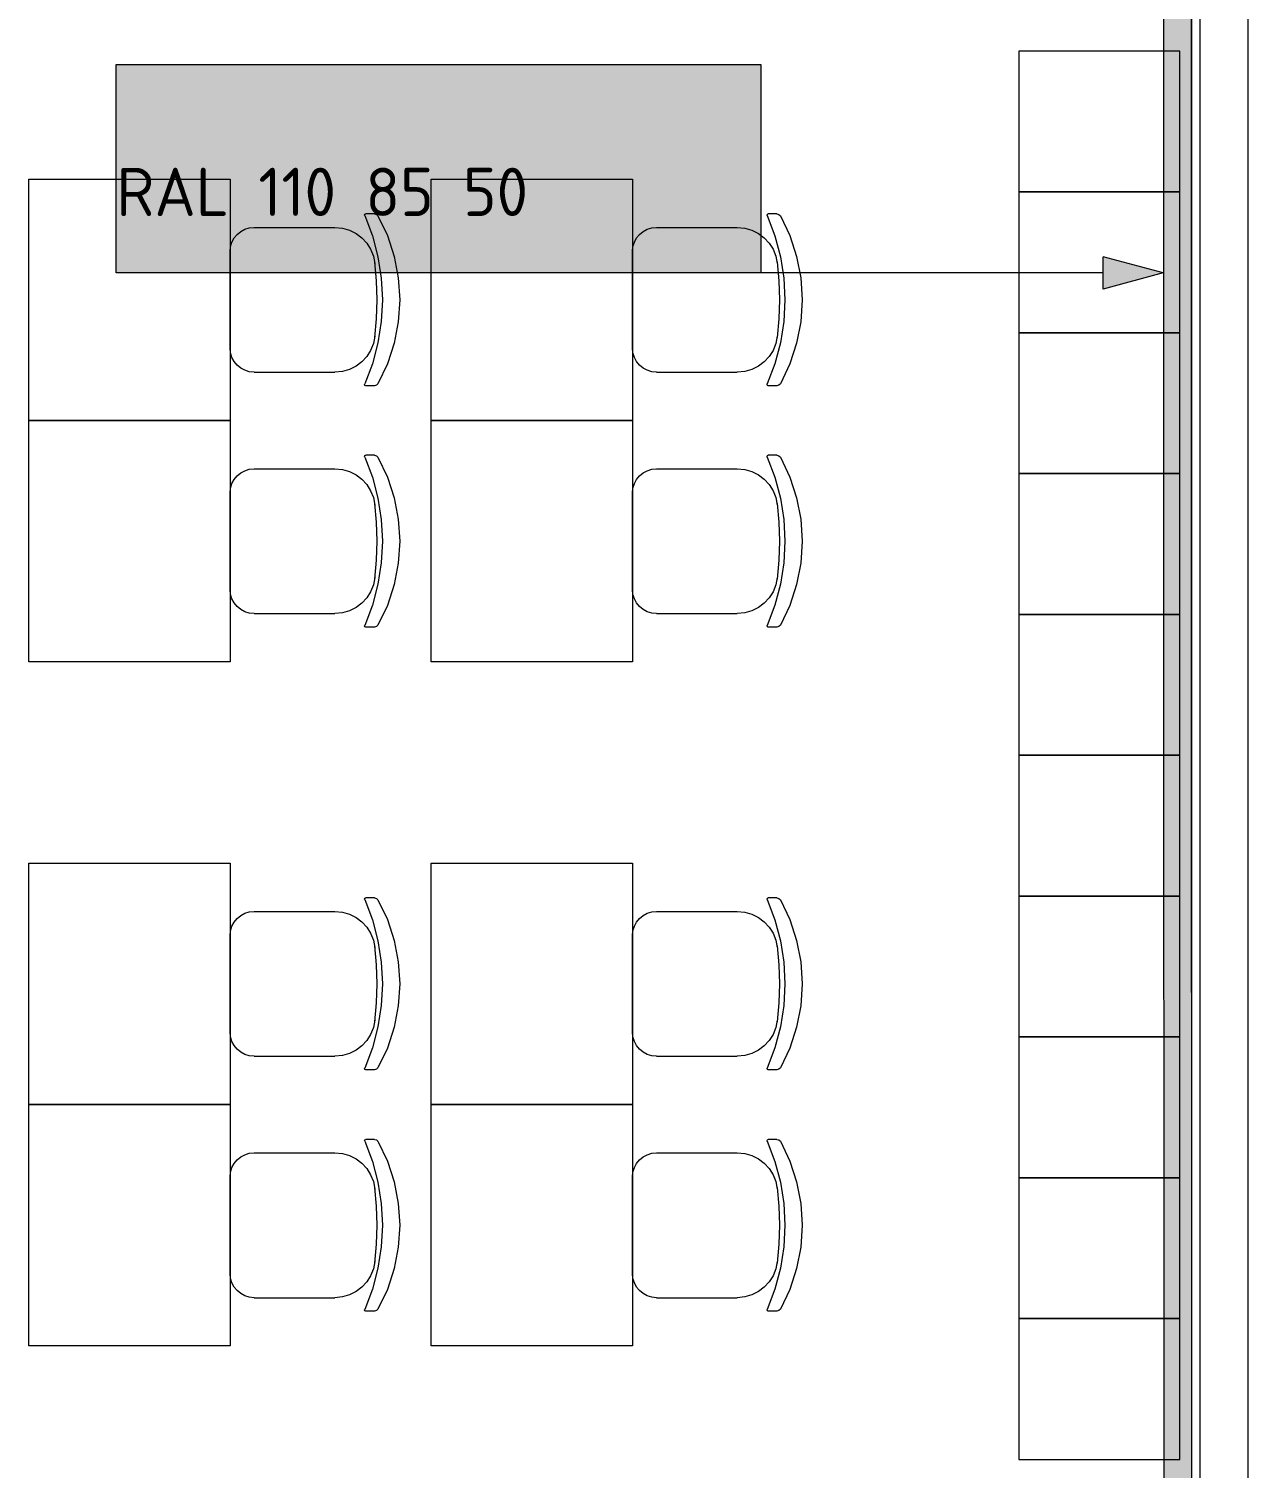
# Model space of a CAD drawing. Header units: millimetres. Extents: x 0 to 1189, y 0 to 841.
# Drawn here: x 518.78 to 549.08, y 315.89 to 351.66 of the extents above; entities that cross this region are included whole.
import ezdxf

# ---------------------------------------------------------------- set-up
doc = ezdxf.new("R2010")
doc.units = ezdxf.units.MM

msp = doc.modelspace()

# ---------------------------------------------------------------- hatches: boundary and pattern name
at = {"true_color": 0xdcd214}
h = msp.add_hatch(color=52, dxfattribs=at)
h.dxf.hatch_style = 2
h.paths.add_polyline_path([(546.961836, 366.30833), (547.661837, 366.30833), (547.676837, 314.604251), (546.976836, 314.604251)])
at = {"true_color": 0xffffff}
h = msp.add_hatch(color=7, dxfattribs=at)
h.dxf.hatch_style = 2
h.paths.add_polyline_path([(520.953796, 350.769307), (536.96782, 350.769307), (536.96782, 345.592299), (520.953796, 345.592299)])
at = {"true_color": 0x0077b0}
h = msp.add_hatch(color=144, dxfattribs=at)
h.paths.add_polyline_path([(533.733201, 349.373292), (533.733201, 350.180271), (533.703711, 350.336954), (533.61469, 350.468006), (533.48605, 350.554409), (533.329712, 350.583761), (533.173235, 350.554409), (533.041977, 350.468006), (532.954541, 350.336954), (532.926222, 350.180271), (532.926222, 349.373292), (532.954541, 349.216954), (533.041977, 349.088314), (533.173235, 348.999293), (533.329712, 348.969802), (533.48605, 348.999293), (533.61469, 349.088314), (533.703711, 349.216954)])
h.paths.add_polyline_path([(533.933843, 349.373292), (533.92269, 349.252636), (533.889264, 349.14061), (533.833617, 349.037576), (533.755801, 348.943895), (533.664032, 348.866596), (533.56198, 348.812086), (533.450316, 348.779797), (533.329712, 348.76916), (533.207979, 348.779797), (533.096272, 348.812086), (532.994073, 348.866596), (532.900866, 348.943895), (532.823136, 349.037576), (532.767679, 349.14061), (532.734442, 349.252636), (532.723375, 349.373292), (532.723375, 350.180271), (532.734442, 350.302004), (532.767679, 350.413711), (532.823136, 350.51591), (532.900866, 350.609117), (532.994073, 350.686933), (533.096272, 350.74258), (533.207979, 350.776006), (533.329712, 350.787159), (533.450367, 350.776049), (533.562393, 350.742924), (533.665427, 350.688096), (533.759108, 350.611873), (533.835012, 350.518235), (533.889677, 350.415089), (533.922742, 350.302434), (533.933843, 350.180271)])
h = msp.add_hatch(color=144, dxfattribs=at)
h.dxf.hatch_style = 2
h.paths.add_polyline_path([(536.257913, 349.776782), (536.054514, 349.776782), (535.980996, 349.802069), (535.955847, 349.878205), (535.980996, 349.954342), (536.054514, 349.979629), (536.257913, 349.979629), (536.374839, 350.002367), (536.472336, 350.067272), (536.538481, 350.165182), (536.559979, 350.281695), (536.538481, 350.398621), (536.472336, 350.496118), (536.374839, 350.562263), (536.257913, 350.583761), (535.854423, 350.583761), (535.778287, 350.609255), (535.753, 350.685184), (535.778287, 350.761597), (535.854423, 350.787159), (536.257913, 350.787159), (536.358346, 350.778125), (536.451596, 350.750848), (536.536888, 350.705071), (536.613447, 350.640536), (536.678413, 350.562065), (536.725137, 350.475792), (536.753361, 350.38218), (536.762826, 350.281695), (536.7502, 350.162684), (536.712252, 350.055559), (536.64888, 349.960629), (536.559979, 349.878205), (536.64888, 349.795781), (536.712252, 349.700852), (536.7502, 349.593727), (536.762826, 349.474716), (536.762826, 349.271317), (536.753361, 349.171272), (536.725137, 349.078668), (536.678413, 348.993505), (536.613447, 348.915783), (536.535725, 348.851248), (536.450563, 348.805471), (536.357958, 348.778195), (536.257913, 348.76916), (535.854423, 348.76916), (535.778287, 348.793069), (535.753, 348.867828), (535.778287, 348.94424), (535.854423, 348.969802), (536.257913, 348.969802), (536.374839, 348.992609), (536.472336, 349.059651), (536.538481, 349.156527), (536.559979, 349.274073), (536.559979, 349.474716), (536.538481, 349.591642), (536.472336, 349.689138), (536.374839, 349.755284)])
h = msp.add_hatch(color=144, dxfattribs=at)
h.dxf.hatch_style = 2
h.paths.add_polyline_path([(535.246826, 349.271317), (534.439846, 349.271317), (534.36371, 349.29688), (534.338423, 349.373292), (534.36371, 349.449429), (534.439846, 349.474716), (535.246826, 349.474716), (535.322962, 349.449429), (535.348249, 349.373292), (535.322962, 349.29688)])
h = msp.add_hatch(color=144, dxfattribs=at)
h.dxf.hatch_style = 2
h.paths.add_polyline_path([(546.967836, 345.592299), (545.474833, 345.192298), (545.474833, 345.992299)])

# ---------------------------------------------------------------- linework, layer by layer
at = {"color": 7, "lineweight": 0}
for points in [[(547.676837, 313.90425), (547.676837, 371.398338)], [(547.876837, 371.398338), (547.876837, 311.904247)], [(549.076839, 311.904247), (549.076839, 371.398338)], [(547.676837, 314.604251), (547.661837, 367.008331)], [(546.961836, 366.30833), (546.976836, 314.604251)]]:
    msp.add_lwpolyline(points, dxfattribs=at)
at = {"color": 253, "lineweight": 0, "true_color": 0x999999}
for points in [[(543.37683, 351.104307), (543.37683, 347.604302)], [(547.376836, 351.104307), (543.37683, 351.104307)], [(547.376836, 347.604302), (547.376836, 351.104307)], [(518.778793, 341.924293), (518.778793, 347.924302)], [(518.778793, 347.924302), (523.7788, 347.924302)], [(523.7788, 347.924302), (523.7788, 341.924293)], [(528.778808, 341.924293), (528.778808, 347.924302)], [(528.778808, 347.924302), (533.778815, 347.924302)], [(533.778815, 347.924302), (533.778815, 341.924293)], [(543.37683, 347.604302), (547.376836, 347.604302)], [(543.37683, 347.604302), (543.37683, 344.104296)], [(547.376836, 347.604302), (543.37683, 347.604302)], [(547.376836, 344.104296), (547.376836, 347.604302)], [(527.125805, 347.016301), (527.122805, 347.029301), (527.13143, 347.050676), (527.152805, 347.059301)], [(527.125805, 347.016301), (527.122805, 347.029301), (527.13143, 347.050676), (527.152805, 347.059301)], [(527.125805, 347.016301), (527.316165, 346.512659), (527.453181, 345.993174), (527.536009, 345.462252), (527.563806, 344.924298), (527.536009, 344.386484), (527.453181, 343.855796), (527.316165, 343.336358), (527.125805, 342.832294)], [(527.125805, 347.016301), (527.316165, 346.512659), (527.453181, 345.993174), (527.536009, 345.462252), (527.563806, 344.924298), (527.536009, 344.386484), (527.453181, 343.855796), (527.316165, 343.336358), (527.125805, 342.832294)], [(527.368806, 347.059301), (527.152805, 347.059301)], [(527.368806, 347.059301), (527.152805, 347.059301)], [(527.368806, 347.059301), (527.417681, 347.046676), (527.453806, 347.012301)], [(527.368806, 347.059301), (527.417681, 347.046676), (527.453806, 347.012301)], [(527.453806, 347.012301), (527.687525, 346.519269), (527.856556, 346.002799), (527.959213, 345.46908), (527.993807, 344.924298), (527.959213, 344.379937), (527.856556, 343.846171), (527.687525, 343.329467), (527.453806, 342.836294)], [(527.453806, 347.012301), (527.687525, 346.519269), (527.856556, 346.002799), (527.959213, 345.46908), (527.993807, 344.924298), (527.959213, 344.379937), (527.856556, 343.846171), (527.687525, 343.329467), (527.453806, 342.836294)], [(537.125821, 347.016301), (537.122821, 347.029301), (537.131446, 347.050676), (537.152821, 347.059301)], [(537.125821, 347.016301), (537.122821, 347.029301), (537.131446, 347.050676), (537.152821, 347.059301)], [(537.125821, 347.016301), (537.31618, 346.512659), (537.453196, 345.993174), (537.536024, 345.462252), (537.563821, 344.924298), (537.536024, 344.386484), (537.453196, 343.855796), (537.31618, 343.336358), (537.125821, 342.832294)], [(537.125821, 347.016301), (537.31618, 346.512659), (537.453196, 345.993174), (537.536024, 345.462252), (537.563821, 344.924298), (537.536024, 344.386484), (537.453196, 343.855796), (537.31618, 343.336358), (537.125821, 342.832294)], [(537.368821, 347.059301), (537.152821, 347.059301)], [(537.368821, 347.059301), (537.152821, 347.059301)], [(537.368821, 347.059301), (537.417696, 347.046676), (537.453821, 347.012301)], [(537.368821, 347.059301), (537.417696, 347.046676), (537.453821, 347.012301)], [(537.453821, 347.012301), (537.68754, 346.519269), (537.856572, 346.002799), (537.959228, 345.46908), (537.993822, 344.924298), (537.959228, 344.379937), (537.856572, 343.846171), (537.68754, 343.329467), (537.453821, 342.836294)], [(537.453821, 347.012301), (537.68754, 346.519269), (537.856572, 346.002799), (537.959228, 345.46908), (537.993822, 344.924298), (537.959228, 344.379937), (537.856572, 343.846171), (537.68754, 343.329467), (537.453821, 342.836294)], [(523.7788, 346.124299), (523.791005, 346.245401), (523.826003, 346.358112), (523.881369, 346.460042), (523.954675, 346.5488), (524.043498, 346.621996), (524.14541, 346.677238), (524.257986, 346.712136), (524.378801, 346.7243)], [(523.7788, 346.124299), (523.791005, 346.245401), (523.826003, 346.358112), (523.881369, 346.460042), (523.954675, 346.5488), (524.043498, 346.621996), (524.14541, 346.677238), (524.257986, 346.712136), (524.378801, 346.7243)], [(524.378801, 346.7243), (526.381804, 346.7243)], [(524.378801, 346.7243), (526.381804, 346.7243)], [(526.381804, 346.7243), (526.570041, 346.706587), (526.746945, 346.655535), (526.909061, 346.574271), (527.05293, 346.465925), (527.175096, 346.333626), (527.272102, 346.180503), (527.340491, 346.009684), (527.376806, 345.824299)], [(526.381804, 346.7243), (526.570041, 346.706587), (526.746945, 346.655535), (526.909061, 346.574271), (527.05293, 346.465925), (527.175096, 346.333626), (527.272102, 346.180503), (527.340491, 346.009684), (527.376806, 345.824299)], [(533.778815, 346.124299), (533.791021, 346.245401), (533.826019, 346.358112), (533.881384, 346.460042), (533.954691, 346.5488), (534.043513, 346.621996), (534.145425, 346.677238), (534.258002, 346.712136), (534.378816, 346.7243)], [(533.778815, 346.124299), (533.791021, 346.245401), (533.826019, 346.358112), (533.881384, 346.460042), (533.954691, 346.5488), (534.043513, 346.621996), (534.145425, 346.677238), (534.258002, 346.712136), (534.378816, 346.7243)], [(534.378816, 346.7243), (536.381819, 346.7243)], [(534.378816, 346.7243), (536.381819, 346.7243)], [(536.381819, 346.7243), (536.570056, 346.706587), (536.746961, 346.655535), (536.909076, 346.574271), (537.052945, 346.465925), (537.175112, 346.333626), (537.272118, 346.180503), (537.340506, 346.009684), (537.376821, 345.824299)], [(536.381819, 346.7243), (536.570056, 346.706587), (536.746961, 346.655535), (536.909076, 346.574271), (537.052945, 346.465925), (537.175112, 346.333626), (537.272118, 346.180503), (537.340506, 346.009684), (537.376821, 345.824299)], [(523.7788, 343.723296), (523.7788, 346.124299)], [(523.7788, 343.723296), (523.7788, 346.124299)], [(533.778815, 343.723296), (533.778815, 346.124299)], [(533.778815, 343.723296), (533.778815, 346.124299)], [(527.371806, 345.865299), (527.413681, 345.395923), (527.427806, 344.924298), (527.413681, 344.453047), (527.371806, 343.983296)], [(527.371806, 345.865299), (527.413681, 345.395923), (527.427806, 344.924298), (527.413681, 344.453047), (527.371806, 343.983296)], [(537.371821, 345.865299), (537.413696, 345.395923), (537.427821, 344.924298), (537.413696, 344.453047), (537.371821, 343.983296)], [(537.371821, 345.865299), (537.413696, 345.395923), (537.427821, 344.924298), (537.413696, 344.453047), (537.371821, 343.983296)], [(527.376806, 344.024296), (527.340491, 343.838911), (527.272102, 343.668093), (527.175096, 343.514969), (527.05293, 343.38267), (526.909061, 343.274324), (526.746945, 343.193061), (526.570041, 343.142008), (526.381804, 343.124295)], [(527.376806, 344.024296), (527.340491, 343.838911), (527.272102, 343.668093), (527.175096, 343.514969), (527.05293, 343.38267), (526.909061, 343.274324), (526.746945, 343.193061), (526.570041, 343.142008), (526.381804, 343.124295)], [(537.376821, 344.024296), (537.340506, 343.838911), (537.272118, 343.668093), (537.175112, 343.514969), (537.052945, 343.38267), (536.909076, 343.274324), (536.746961, 343.193061), (536.570056, 343.142008), (536.381819, 343.124295)], [(537.376821, 344.024296), (537.340506, 343.838911), (537.272118, 343.668093), (537.175112, 343.514969), (537.052945, 343.38267), (536.909076, 343.274324), (536.746961, 343.193061), (536.570056, 343.142008), (536.381819, 343.124295)], [(543.37683, 344.104296), (547.376836, 344.104296)], [(543.37683, 344.104296), (543.37683, 340.604291)], [(547.376836, 344.104296), (543.37683, 344.104296)], [(547.376836, 340.604291), (547.376836, 344.104296)], [(524.378801, 343.124295), (524.257986, 343.1365), (524.14541, 343.171498), (524.043498, 343.226863), (523.954675, 343.30017), (523.881369, 343.388993), (523.826003, 343.490905), (523.791005, 343.603481), (523.7788, 343.724296)], [(524.378801, 343.124295), (524.257986, 343.1365), (524.14541, 343.171498), (524.043498, 343.226863), (523.954675, 343.30017), (523.881369, 343.388993), (523.826003, 343.490905), (523.791005, 343.603481), (523.7788, 343.724296)], [(534.378816, 343.124295), (534.258002, 343.1365), (534.145425, 343.171498), (534.043513, 343.226863), (533.954691, 343.30017), (533.881384, 343.388993), (533.826019, 343.490905), (533.791021, 343.603481), (533.778815, 343.724296)], [(534.378816, 343.124295), (534.258002, 343.1365), (534.145425, 343.171498), (534.043513, 343.226863), (533.954691, 343.30017), (533.881384, 343.388993), (533.826019, 343.490905), (533.791021, 343.603481), (533.778815, 343.724296)], [(524.378801, 343.124295), (526.381804, 343.124295)], [(524.378801, 343.124295), (526.381804, 343.124295)], [(534.378816, 343.124295), (536.381819, 343.124295)], [(534.378816, 343.124295), (536.381819, 343.124295)], [(527.152805, 342.789294), (527.13143, 342.798294), (527.122805, 342.819294), (527.125805, 342.832294)], [(527.152805, 342.789294), (527.13143, 342.798294), (527.122805, 342.819294), (527.125805, 342.832294)], [(527.368806, 342.789294), (527.152805, 342.789294)], [(527.368806, 342.789294), (527.152805, 342.789294)], [(527.453806, 342.836294), (527.417681, 342.801919), (527.368806, 342.789294)], [(527.453806, 342.836294), (527.417681, 342.801919), (527.368806, 342.789294)], [(537.152821, 342.789294), (537.131446, 342.798294), (537.122821, 342.819294), (537.125821, 342.832294)], [(537.152821, 342.789294), (537.131446, 342.798294), (537.122821, 342.819294), (537.125821, 342.832294)], [(537.368821, 342.789294), (537.152821, 342.789294)], [(537.368821, 342.789294), (537.152821, 342.789294)], [(537.453821, 342.836294), (537.417696, 342.801919), (537.368821, 342.789294)], [(537.453821, 342.836294), (537.417696, 342.801919), (537.368821, 342.789294)], [(518.778793, 335.924284), (518.778793, 341.924293)], [(518.778793, 341.924293), (523.7788, 341.924293)], [(523.7788, 341.924293), (518.778793, 341.924293)], [(523.7788, 341.924293), (523.7788, 335.924284)], [(528.778808, 335.924284), (528.778808, 341.924293)], [(528.778808, 341.924293), (533.778815, 341.924293)], [(533.778815, 341.924293), (528.778808, 341.924293)], [(533.778815, 341.924293), (533.778815, 335.924284)], [(527.125805, 341.016292), (527.122805, 341.029292), (527.13143, 341.050667), (527.152805, 341.059292)], [(527.125805, 341.016292), (527.122805, 341.029292), (527.13143, 341.050667), (527.152805, 341.059292)], [(527.125805, 341.016292), (527.316165, 340.51265), (527.453181, 339.993165), (527.536009, 339.462242), (527.563806, 338.924288), (527.536009, 338.386475), (527.453181, 337.855787), (527.316165, 337.336349), (527.125805, 336.832285)], [(527.125805, 341.016292), (527.316165, 340.51265), (527.453181, 339.993165), (527.536009, 339.462242), (527.563806, 338.924288), (527.536009, 338.386475), (527.453181, 337.855787), (527.316165, 337.336349), (527.125805, 336.832285)], [(527.368806, 341.059292), (527.152805, 341.059292)], [(527.368806, 341.059292), (527.152805, 341.059292)], [(527.368806, 341.059292), (527.417681, 341.046667), (527.453806, 341.012292)], [(527.368806, 341.059292), (527.417681, 341.046667), (527.453806, 341.012292)], [(527.453806, 341.012292), (527.687525, 340.51926), (527.856556, 340.00279), (527.959213, 339.469071), (527.993807, 338.924288), (527.959213, 338.379928), (527.856556, 337.846162), (527.687525, 337.329458), (527.453806, 336.836285)], [(527.453806, 341.012292), (527.687525, 340.51926), (527.856556, 340.00279), (527.959213, 339.469071), (527.993807, 338.924288), (527.959213, 338.379928), (527.856556, 337.846162), (527.687525, 337.329458), (527.453806, 336.836285)], [(537.125821, 341.016292), (537.122821, 341.029292), (537.131446, 341.050667), (537.152821, 341.059292)], [(537.125821, 341.016292), (537.122821, 341.029292), (537.131446, 341.050667), (537.152821, 341.059292)], [(537.125821, 341.016292), (537.31618, 340.51265), (537.453196, 339.993165), (537.536024, 339.462242), (537.563821, 338.924288), (537.536024, 338.386475), (537.453196, 337.855787), (537.31618, 337.336349), (537.125821, 336.832285)], [(537.125821, 341.016292), (537.31618, 340.51265), (537.453196, 339.993165), (537.536024, 339.462242), (537.563821, 338.924288), (537.536024, 338.386475), (537.453196, 337.855787), (537.31618, 337.336349), (537.125821, 336.832285)], [(537.368821, 341.059292), (537.152821, 341.059292)], [(537.368821, 341.059292), (537.152821, 341.059292)], [(537.368821, 341.059292), (537.417696, 341.046667), (537.453821, 341.012292)], [(537.368821, 341.059292), (537.417696, 341.046667), (537.453821, 341.012292)], [(537.453821, 341.012292), (537.68754, 340.51926), (537.856572, 340.00279), (537.959228, 339.469071), (537.993822, 338.924288), (537.959228, 338.379928), (537.856572, 337.846162), (537.68754, 337.329458), (537.453821, 336.836285)], [(537.453821, 341.012292), (537.68754, 340.51926), (537.856572, 340.00279), (537.959228, 339.469071), (537.993822, 338.924288), (537.959228, 338.379928), (537.856572, 337.846162), (537.68754, 337.329458), (537.453821, 336.836285)], [(523.7788, 340.12429), (523.791005, 340.245392), (523.826003, 340.358103), (523.881369, 340.460033), (523.954675, 340.548791), (524.043498, 340.621986), (524.14541, 340.677229), (524.257986, 340.712127), (524.378801, 340.724291)], [(523.7788, 340.12429), (523.791005, 340.245392), (523.826003, 340.358103), (523.881369, 340.460033), (523.954675, 340.548791), (524.043498, 340.621986), (524.14541, 340.677229), (524.257986, 340.712127), (524.378801, 340.724291)], [(524.378801, 340.724291), (526.381804, 340.724291)], [(524.378801, 340.724291), (526.381804, 340.724291)], [(526.381804, 340.724291), (526.570041, 340.706578), (526.746945, 340.655526), (526.909061, 340.574262), (527.05293, 340.465916), (527.175096, 340.333617), (527.272102, 340.180494), (527.340491, 340.009675), (527.376806, 339.82429)], [(526.381804, 340.724291), (526.570041, 340.706578), (526.746945, 340.655526), (526.909061, 340.574262), (527.05293, 340.465916), (527.175096, 340.333617), (527.272102, 340.180494), (527.340491, 340.009675), (527.376806, 339.82429)], [(533.778815, 340.12429), (533.791021, 340.245392), (533.826019, 340.358103), (533.881384, 340.460033), (533.954691, 340.548791), (534.043513, 340.621986), (534.145425, 340.677229), (534.258002, 340.712127), (534.378816, 340.724291)], [(533.778815, 340.12429), (533.791021, 340.245392), (533.826019, 340.358103), (533.881384, 340.460033), (533.954691, 340.548791), (534.043513, 340.621986), (534.145425, 340.677229), (534.258002, 340.712127), (534.378816, 340.724291)], [(534.378816, 340.724291), (536.381819, 340.724291)], [(534.378816, 340.724291), (536.381819, 340.724291)], [(536.381819, 340.724291), (536.570056, 340.706578), (536.746961, 340.655526), (536.909076, 340.574262), (537.052945, 340.465916), (537.175112, 340.333617), (537.272118, 340.180494), (537.340506, 340.009675), (537.376821, 339.82429)], [(536.381819, 340.724291), (536.570056, 340.706578), (536.746961, 340.655526), (536.909076, 340.574262), (537.052945, 340.465916), (537.175112, 340.333617), (537.272118, 340.180494), (537.340506, 340.009675), (537.376821, 339.82429)], [(543.37683, 340.604291), (547.376836, 340.604291)], [(543.37683, 340.604291), (543.37683, 337.104286)], [(547.376836, 340.604291), (543.37683, 340.604291)], [(547.376836, 337.104286), (547.376836, 340.604291)], [(523.7788, 337.723287), (523.7788, 340.12429)], [(523.7788, 337.723287), (523.7788, 340.12429)], [(527.371806, 339.86529), (527.413681, 339.395914), (527.427806, 338.924288), (527.413681, 338.453038), (527.371806, 337.983287)], [(527.371806, 339.86529), (527.413681, 339.395914), (527.427806, 338.924288), (527.413681, 338.453038), (527.371806, 337.983287)], [(533.778815, 337.723287), (533.778815, 340.12429)], [(533.778815, 337.723287), (533.778815, 340.12429)], [(537.371821, 339.86529), (537.413696, 339.395914), (537.427821, 338.924288), (537.413696, 338.453038), (537.371821, 337.983287)], [(537.371821, 339.86529), (537.413696, 339.395914), (537.427821, 338.924288), (537.413696, 338.453038), (537.371821, 337.983287)], [(524.378801, 337.124286), (524.257986, 337.136491), (524.14541, 337.171489), (524.043498, 337.226854), (523.954675, 337.300161), (523.881369, 337.388983), (523.826003, 337.490896), (523.791005, 337.603472), (523.7788, 337.724287)], [(524.378801, 337.124286), (524.257986, 337.136491), (524.14541, 337.171489), (524.043498, 337.226854), (523.954675, 337.300161), (523.881369, 337.388983), (523.826003, 337.490896), (523.791005, 337.603472), (523.7788, 337.724287)], [(527.376806, 338.024287), (527.340491, 337.838902), (527.272102, 337.668083), (527.175096, 337.51496), (527.05293, 337.382661), (526.909061, 337.274315), (526.746945, 337.193051), (526.570041, 337.141999), (526.381804, 337.124286)], [(527.376806, 338.024287), (527.340491, 337.838902), (527.272102, 337.668083), (527.175096, 337.51496), (527.05293, 337.382661), (526.909061, 337.274315), (526.746945, 337.193051), (526.570041, 337.141999), (526.381804, 337.124286)], [(534.378816, 337.124286), (534.258002, 337.136491), (534.145425, 337.171489), (534.043513, 337.226854), (533.954691, 337.300161), (533.881384, 337.388983), (533.826019, 337.490896), (533.791021, 337.603472), (533.778815, 337.724287)], [(534.378816, 337.124286), (534.258002, 337.136491), (534.145425, 337.171489), (534.043513, 337.226854), (533.954691, 337.300161), (533.881384, 337.388983), (533.826019, 337.490896), (533.791021, 337.603472), (533.778815, 337.724287)], [(537.376821, 338.024287), (537.340506, 337.838902), (537.272118, 337.668083), (537.175112, 337.51496), (537.052945, 337.382661), (536.909076, 337.274315), (536.746961, 337.193051), (536.570056, 337.141999), (536.381819, 337.124286)], [(537.376821, 338.024287), (537.340506, 337.838902), (537.272118, 337.668083), (537.175112, 337.51496), (537.052945, 337.382661), (536.909076, 337.274315), (536.746961, 337.193051), (536.570056, 337.141999), (536.381819, 337.124286)], [(524.378801, 337.124286), (526.381804, 337.124286)], [(524.378801, 337.124286), (526.381804, 337.124286)], [(534.378816, 337.124286), (536.381819, 337.124286)], [(534.378816, 337.124286), (536.381819, 337.124286)], [(543.37683, 337.104286), (547.376836, 337.104286)], [(543.37683, 337.104286), (543.37683, 333.60428)], [(547.376836, 337.104286), (543.37683, 337.104286)], [(547.376836, 333.60428), (547.376836, 337.104286)], [(527.152805, 336.789285), (527.13143, 336.798285), (527.122805, 336.819285), (527.125805, 336.832285)], [(527.152805, 336.789285), (527.13143, 336.798285), (527.122805, 336.819285), (527.125805, 336.832285)], [(527.368806, 336.789285), (527.152805, 336.789285)], [(527.368806, 336.789285), (527.152805, 336.789285)], [(527.453806, 336.836285), (527.417681, 336.80191), (527.368806, 336.789285)], [(527.453806, 336.836285), (527.417681, 336.80191), (527.368806, 336.789285)], [(537.152821, 336.789285), (537.131446, 336.798285), (537.122821, 336.819285), (537.125821, 336.832285)], [(537.152821, 336.789285), (537.131446, 336.798285), (537.122821, 336.819285), (537.125821, 336.832285)], [(537.368821, 336.789285), (537.152821, 336.789285)], [(537.368821, 336.789285), (537.152821, 336.789285)], [(537.453821, 336.836285), (537.417696, 336.80191), (537.368821, 336.789285)], [(537.453821, 336.836285), (537.417696, 336.80191), (537.368821, 336.789285)], [(523.7788, 335.924284), (518.778793, 335.924284)], [(533.778815, 335.924284), (528.778808, 335.924284)], [(543.37683, 333.60428), (547.376836, 333.60428)], [(543.37683, 333.60428), (543.37683, 330.104275)], [(547.376836, 333.60428), (543.37683, 333.60428)], [(547.376836, 330.104275), (547.376836, 333.60428)], [(518.778793, 324.924267), (518.778793, 330.924276)], [(518.778793, 330.924276), (523.7788, 330.924276)], [(523.7788, 330.924276), (523.7788, 324.924267)], [(528.778808, 324.924267), (528.778808, 330.924276)], [(528.778808, 330.924276), (533.778815, 330.924276)], [(533.778815, 330.924276), (533.778815, 324.924267)], [(527.125805, 330.016275), (527.122805, 330.029275), (527.13143, 330.05065), (527.152805, 330.059275)], [(527.125805, 330.016275), (527.122805, 330.029275), (527.13143, 330.05065), (527.152805, 330.059275)], [(527.125805, 330.016275), (527.316165, 329.512633), (527.453181, 328.993148), (527.536009, 328.462226), (527.563806, 327.924272), (527.536009, 327.386458), (527.453181, 326.85577), (527.316165, 326.336332), (527.125805, 325.832268)], [(527.125805, 330.016275), (527.316165, 329.512633), (527.453181, 328.993148), (527.536009, 328.462226), (527.563806, 327.924272), (527.536009, 327.386458), (527.453181, 326.85577), (527.316165, 326.336332), (527.125805, 325.832268)], [(527.368806, 330.059275), (527.152805, 330.059275)], [(527.368806, 330.059275), (527.152805, 330.059275)], [(527.368806, 330.059275), (527.417681, 330.04665), (527.453806, 330.012275)], [(527.368806, 330.059275), (527.417681, 330.04665), (527.453806, 330.012275)], [(527.453806, 330.012275), (527.687525, 329.519243), (527.856556, 329.002773), (527.959213, 328.469054), (527.993807, 327.924272), (527.959213, 327.379911), (527.856556, 326.846145), (527.687525, 326.329441), (527.453806, 325.836268)], [(527.453806, 330.012275), (527.687525, 329.519243), (527.856556, 329.002773), (527.959213, 328.469054), (527.993807, 327.924272), (527.959213, 327.379911), (527.856556, 326.846145), (527.687525, 326.329441), (527.453806, 325.836268)], [(537.125821, 330.016275), (537.122821, 330.029275), (537.131446, 330.05065), (537.152821, 330.059275)], [(537.125821, 330.016275), (537.122821, 330.029275), (537.131446, 330.05065), (537.152821, 330.059275)], [(537.125821, 330.016275), (537.31618, 329.512633), (537.453196, 328.993148), (537.536024, 328.462226), (537.563821, 327.924272), (537.536024, 327.386458), (537.453196, 326.85577), (537.31618, 326.336332), (537.125821, 325.832268)], [(537.125821, 330.016275), (537.31618, 329.512633), (537.453196, 328.993148), (537.536024, 328.462226), (537.563821, 327.924272), (537.536024, 327.386458), (537.453196, 326.85577), (537.31618, 326.336332), (537.125821, 325.832268)], [(537.368821, 330.059275), (537.152821, 330.059275)], [(537.368821, 330.059275), (537.152821, 330.059275)], [(537.368821, 330.059275), (537.417696, 330.04665), (537.453821, 330.012275)], [(537.368821, 330.059275), (537.417696, 330.04665), (537.453821, 330.012275)], [(537.453821, 330.012275), (537.68754, 329.519243), (537.856572, 329.002773), (537.959228, 328.469054), (537.993822, 327.924272), (537.959228, 327.379911), (537.856572, 326.846145), (537.68754, 326.329441), (537.453821, 325.836268)], [(537.453821, 330.012275), (537.68754, 329.519243), (537.856572, 329.002773), (537.959228, 328.469054), (537.993822, 327.924272), (537.959228, 327.379911), (537.856572, 326.846145), (537.68754, 326.329441), (537.453821, 325.836268)], [(543.37683, 330.104275), (547.376836, 330.104275)], [(543.37683, 330.104275), (543.37683, 326.60427)], [(547.376836, 330.104275), (543.37683, 330.104275)], [(547.376836, 326.60427), (547.376836, 330.104275)], [(523.7788, 329.124274), (523.791005, 329.245375), (523.826003, 329.358086), (523.881369, 329.460016), (523.954675, 329.548774), (524.043498, 329.62197), (524.14541, 329.677212), (524.257986, 329.71211), (524.378801, 329.724274)], [(523.7788, 329.124274), (523.791005, 329.245375), (523.826003, 329.358086), (523.881369, 329.460016), (523.954675, 329.548774), (524.043498, 329.62197), (524.14541, 329.677212), (524.257986, 329.71211), (524.378801, 329.724274)], [(524.378801, 329.724274), (526.381804, 329.724274)], [(524.378801, 329.724274), (526.381804, 329.724274)], [(526.381804, 329.724274), (526.570041, 329.706562), (526.746945, 329.655509), (526.909061, 329.574245), (527.05293, 329.465899), (527.175096, 329.3336), (527.272102, 329.180477), (527.340491, 329.009658), (527.376806, 328.824273)], [(526.381804, 329.724274), (526.570041, 329.706562), (526.746945, 329.655509), (526.909061, 329.574245), (527.05293, 329.465899), (527.175096, 329.3336), (527.272102, 329.180477), (527.340491, 329.009658), (527.376806, 328.824273)], [(533.778815, 329.124274), (533.791021, 329.245375), (533.826019, 329.358086), (533.881384, 329.460016), (533.954691, 329.548774), (534.043513, 329.62197), (534.145425, 329.677212), (534.258002, 329.71211), (534.378816, 329.724274)], [(533.778815, 329.124274), (533.791021, 329.245375), (533.826019, 329.358086), (533.881384, 329.460016), (533.954691, 329.548774), (534.043513, 329.62197), (534.145425, 329.677212), (534.258002, 329.71211), (534.378816, 329.724274)], [(534.378816, 329.724274), (536.381819, 329.724274)], [(534.378816, 329.724274), (536.381819, 329.724274)], [(536.381819, 329.724274), (536.570056, 329.706562), (536.746961, 329.655509), (536.909076, 329.574245), (537.052945, 329.465899), (537.175112, 329.3336), (537.272118, 329.180477), (537.340506, 329.009658), (537.376821, 328.824273)], [(536.381819, 329.724274), (536.570056, 329.706562), (536.746961, 329.655509), (536.909076, 329.574245), (537.052945, 329.465899), (537.175112, 329.3336), (537.272118, 329.180477), (537.340506, 329.009658), (537.376821, 328.824273)], [(523.7788, 326.72327), (523.7788, 329.124274)], [(523.7788, 326.72327), (523.7788, 329.124274)], [(533.778815, 326.72327), (533.778815, 329.124274)], [(533.778815, 326.72327), (533.778815, 329.124274)], [(527.371806, 328.865273), (527.413681, 328.395897), (527.427806, 327.924272), (527.413681, 327.453021), (527.371806, 326.98327)], [(527.371806, 328.865273), (527.413681, 328.395897), (527.427806, 327.924272), (527.413681, 327.453021), (527.371806, 326.98327)], [(537.371821, 328.865273), (537.413696, 328.395897), (537.427821, 327.924272), (537.413696, 327.453021), (537.371821, 326.98327)], [(537.371821, 328.865273), (537.413696, 328.395897), (537.427821, 327.924272), (537.413696, 327.453021), (537.371821, 326.98327)], [(527.376806, 327.02427), (527.340491, 326.838885), (527.272102, 326.668067), (527.175096, 326.514943), (527.05293, 326.382644), (526.909061, 326.274298), (526.746945, 326.193035), (526.570041, 326.141982), (526.381804, 326.124269)], [(527.376806, 327.02427), (527.340491, 326.838885), (527.272102, 326.668067), (527.175096, 326.514943), (527.05293, 326.382644), (526.909061, 326.274298), (526.746945, 326.193035), (526.570041, 326.141982), (526.381804, 326.124269)], [(537.376821, 327.02427), (537.340506, 326.838885), (537.272118, 326.668067), (537.175112, 326.514943), (537.052945, 326.382644), (536.909076, 326.274298), (536.746961, 326.193035), (536.570056, 326.141982), (536.381819, 326.124269)], [(537.376821, 327.02427), (537.340506, 326.838885), (537.272118, 326.668067), (537.175112, 326.514943), (537.052945, 326.382644), (536.909076, 326.274298), (536.746961, 326.193035), (536.570056, 326.141982), (536.381819, 326.124269)], [(524.378801, 326.124269), (524.257986, 326.136474), (524.14541, 326.171472), (524.043498, 326.226837), (523.954675, 326.300144), (523.881369, 326.388967), (523.826003, 326.490879), (523.791005, 326.603455), (523.7788, 326.72427)], [(524.378801, 326.124269), (524.257986, 326.136474), (524.14541, 326.171472), (524.043498, 326.226837), (523.954675, 326.300144), (523.881369, 326.388967), (523.826003, 326.490879), (523.791005, 326.603455), (523.7788, 326.72427)], [(534.378816, 326.124269), (534.258002, 326.136474), (534.145425, 326.171472), (534.043513, 326.226837), (533.954691, 326.300144), (533.881384, 326.388967), (533.826019, 326.490879), (533.791021, 326.603455), (533.778815, 326.72427)], [(534.378816, 326.124269), (534.258002, 326.136474), (534.145425, 326.171472), (534.043513, 326.226837), (533.954691, 326.300144), (533.881384, 326.388967), (533.826019, 326.490879), (533.791021, 326.603455), (533.778815, 326.72427)], [(543.37683, 326.60427), (547.376836, 326.60427)], [(543.37683, 326.60427), (543.37683, 323.104264)], [(547.376836, 326.60427), (543.37683, 326.60427)], [(547.376836, 323.104264), (547.376836, 326.60427)], [(524.378801, 326.124269), (526.381804, 326.124269)], [(524.378801, 326.124269), (526.381804, 326.124269)], [(534.378816, 326.124269), (536.381819, 326.124269)], [(534.378816, 326.124269), (536.381819, 326.124269)], [(527.152805, 325.789268), (527.13143, 325.798268), (527.122805, 325.819268), (527.125805, 325.832268)], [(527.152805, 325.789268), (527.13143, 325.798268), (527.122805, 325.819268), (527.125805, 325.832268)], [(527.368806, 325.789268), (527.152805, 325.789268)], [(527.368806, 325.789268), (527.152805, 325.789268)], [(527.453806, 325.836268), (527.417681, 325.801893), (527.368806, 325.789268)], [(527.453806, 325.836268), (527.417681, 325.801893), (527.368806, 325.789268)], [(537.152821, 325.789268), (537.131446, 325.798268), (537.122821, 325.819268), (537.125821, 325.832268)], [(537.152821, 325.789268), (537.131446, 325.798268), (537.122821, 325.819268), (537.125821, 325.832268)], [(537.368821, 325.789268), (537.152821, 325.789268)], [(537.368821, 325.789268), (537.152821, 325.789268)], [(537.453821, 325.836268), (537.417696, 325.801893), (537.368821, 325.789268)], [(537.453821, 325.836268), (537.417696, 325.801893), (537.368821, 325.789268)], [(518.778793, 318.924258), (518.778793, 324.924267)], [(518.778793, 324.924267), (523.7788, 324.924267)], [(523.7788, 324.924267), (518.778793, 324.924267)], [(523.7788, 324.924267), (523.7788, 318.924258)], [(528.778808, 318.924258), (528.778808, 324.924267)], [(528.778808, 324.924267), (533.778815, 324.924267)], [(533.778815, 324.924267), (528.778808, 324.924267)], [(533.778815, 324.924267), (533.778815, 318.924258)], [(527.125805, 324.016266), (527.122805, 324.029266), (527.13143, 324.050641), (527.152805, 324.059266)], [(527.125805, 324.016266), (527.122805, 324.029266), (527.13143, 324.050641), (527.152805, 324.059266)], [(527.125805, 324.016266), (527.316165, 323.512624), (527.453181, 322.993139), (527.536009, 322.462216), (527.563806, 321.924263), (527.536009, 321.386449), (527.453181, 320.855761), (527.316165, 320.336323), (527.125805, 319.832259)], [(527.125805, 324.016266), (527.316165, 323.512624), (527.453181, 322.993139), (527.536009, 322.462216), (527.563806, 321.924263), (527.536009, 321.386449), (527.453181, 320.855761), (527.316165, 320.336323), (527.125805, 319.832259)], [(527.368806, 324.059266), (527.152805, 324.059266)], [(527.368806, 324.059266), (527.152805, 324.059266)], [(527.368806, 324.059266), (527.417681, 324.046641), (527.453806, 324.012266)], [(527.368806, 324.059266), (527.417681, 324.046641), (527.453806, 324.012266)], [(527.453806, 324.012266), (527.687525, 323.519234), (527.856556, 323.002764), (527.959213, 322.469045), (527.993807, 321.924263), (527.959213, 321.379902), (527.856556, 320.846136), (527.687525, 320.329432), (527.453806, 319.836259)], [(527.453806, 324.012266), (527.687525, 323.519234), (527.856556, 323.002764), (527.959213, 322.469045), (527.993807, 321.924263), (527.959213, 321.379902), (527.856556, 320.846136), (527.687525, 320.329432), (527.453806, 319.836259)], [(537.125821, 324.016266), (537.122821, 324.029266), (537.131446, 324.050641), (537.152821, 324.059266)], [(537.125821, 324.016266), (537.122821, 324.029266), (537.131446, 324.050641), (537.152821, 324.059266)], [(537.125821, 324.016266), (537.31618, 323.512624), (537.453196, 322.993139), (537.536024, 322.462216), (537.563821, 321.924263), (537.536024, 321.386449), (537.453196, 320.855761), (537.31618, 320.336323), (537.125821, 319.832259)], [(537.125821, 324.016266), (537.31618, 323.512624), (537.453196, 322.993139), (537.536024, 322.462216), (537.563821, 321.924263), (537.536024, 321.386449), (537.453196, 320.855761), (537.31618, 320.336323), (537.125821, 319.832259)], [(537.368821, 324.059266), (537.152821, 324.059266)], [(537.368821, 324.059266), (537.152821, 324.059266)], [(537.368821, 324.059266), (537.417696, 324.046641), (537.453821, 324.012266)], [(537.368821, 324.059266), (537.417696, 324.046641), (537.453821, 324.012266)], [(537.453821, 324.012266), (537.68754, 323.519234), (537.856572, 323.002764), (537.959228, 322.469045), (537.993822, 321.924263), (537.959228, 321.379902), (537.856572, 320.846136), (537.68754, 320.329432), (537.453821, 319.836259)], [(537.453821, 324.012266), (537.68754, 323.519234), (537.856572, 323.002764), (537.959228, 322.469045), (537.993822, 321.924263), (537.959228, 321.379902), (537.856572, 320.846136), (537.68754, 320.329432), (537.453821, 319.836259)], [(523.7788, 323.124264), (523.791005, 323.245366), (523.826003, 323.358077), (523.881369, 323.460007), (523.954675, 323.548765), (524.043498, 323.62196), (524.14541, 323.677203), (524.257986, 323.712101), (524.378801, 323.724265)], [(523.7788, 323.124264), (523.791005, 323.245366), (523.826003, 323.358077), (523.881369, 323.460007), (523.954675, 323.548765), (524.043498, 323.62196), (524.14541, 323.677203), (524.257986, 323.712101), (524.378801, 323.724265)], [(524.378801, 323.724265), (526.381804, 323.724265)], [(524.378801, 323.724265), (526.381804, 323.724265)], [(526.381804, 323.724265), (526.570041, 323.706552), (526.746945, 323.6555), (526.909061, 323.574236), (527.05293, 323.46589), (527.175096, 323.333591), (527.272102, 323.180468), (527.340491, 323.009649), (527.376806, 322.824264)], [(526.381804, 323.724265), (526.570041, 323.706552), (526.746945, 323.6555), (526.909061, 323.574236), (527.05293, 323.46589), (527.175096, 323.333591), (527.272102, 323.180468), (527.340491, 323.009649), (527.376806, 322.824264)], [(533.778815, 323.124264), (533.791021, 323.245366), (533.826019, 323.358077), (533.881384, 323.460007), (533.954691, 323.548765), (534.043513, 323.62196), (534.145425, 323.677203), (534.258002, 323.712101), (534.378816, 323.724265)], [(533.778815, 323.124264), (533.791021, 323.245366), (533.826019, 323.358077), (533.881384, 323.460007), (533.954691, 323.548765), (534.043513, 323.62196), (534.145425, 323.677203), (534.258002, 323.712101), (534.378816, 323.724265)], [(534.378816, 323.724265), (536.381819, 323.724265)], [(534.378816, 323.724265), (536.381819, 323.724265)], [(536.381819, 323.724265), (536.570056, 323.706552), (536.746961, 323.6555), (536.909076, 323.574236), (537.052945, 323.46589), (537.175112, 323.333591), (537.272118, 323.180468), (537.340506, 323.009649), (537.376821, 322.824264)], [(536.381819, 323.724265), (536.570056, 323.706552), (536.746961, 323.6555), (536.909076, 323.574236), (537.052945, 323.46589), (537.175112, 323.333591), (537.272118, 323.180468), (537.340506, 323.009649), (537.376821, 322.824264)], [(523.7788, 320.723261), (523.7788, 323.124264)], [(523.7788, 320.723261), (523.7788, 323.124264)], [(533.778815, 320.723261), (533.778815, 323.124264)], [(533.778815, 320.723261), (533.778815, 323.124264)], [(543.37683, 323.104264), (547.376836, 323.104264)], [(543.37683, 323.104264), (543.37683, 319.604259)], [(547.376836, 323.104264), (543.37683, 323.104264)], [(547.376836, 319.604259), (547.376836, 323.104264)], [(527.371806, 322.865264), (527.413681, 322.395888), (527.427806, 321.924263), (527.413681, 321.453012), (527.371806, 320.983261)], [(527.371806, 322.865264), (527.413681, 322.395888), (527.427806, 321.924263), (527.413681, 321.453012), (527.371806, 320.983261)], [(537.371821, 322.865264), (537.413696, 322.395888), (537.427821, 321.924263), (537.413696, 321.453012), (537.371821, 320.983261)], [(537.371821, 322.865264), (537.413696, 322.395888), (537.427821, 321.924263), (537.413696, 321.453012), (537.371821, 320.983261)], [(527.376806, 321.024261), (527.340491, 320.838876), (527.272102, 320.668057), (527.175096, 320.514934), (527.05293, 320.382635), (526.909061, 320.274289), (526.746945, 320.193026), (526.570041, 320.141973), (526.381804, 320.12426)], [(527.376806, 321.024261), (527.340491, 320.838876), (527.272102, 320.668057), (527.175096, 320.514934), (527.05293, 320.382635), (526.909061, 320.274289), (526.746945, 320.193026), (526.570041, 320.141973), (526.381804, 320.12426)], [(537.376821, 321.024261), (537.340506, 320.838876), (537.272118, 320.668057), (537.175112, 320.514934), (537.052945, 320.382635), (536.909076, 320.274289), (536.746961, 320.193026), (536.570056, 320.141973), (536.381819, 320.12426)], [(537.376821, 321.024261), (537.340506, 320.838876), (537.272118, 320.668057), (537.175112, 320.514934), (537.052945, 320.382635), (536.909076, 320.274289), (536.746961, 320.193026), (536.570056, 320.141973), (536.381819, 320.12426)], [(524.378801, 320.12426), (524.257986, 320.136465), (524.14541, 320.171463), (524.043498, 320.226828), (523.954675, 320.300135), (523.881369, 320.388957), (523.826003, 320.49087), (523.791005, 320.603446), (523.7788, 320.724261)], [(524.378801, 320.12426), (524.257986, 320.136465), (524.14541, 320.171463), (524.043498, 320.226828), (523.954675, 320.300135), (523.881369, 320.388957), (523.826003, 320.49087), (523.791005, 320.603446), (523.7788, 320.724261)], [(534.378816, 320.12426), (534.258002, 320.136465), (534.145425, 320.171463), (534.043513, 320.226828), (533.954691, 320.300135), (533.881384, 320.388957), (533.826019, 320.49087), (533.791021, 320.603446), (533.778815, 320.724261)], [(534.378816, 320.12426), (534.258002, 320.136465), (534.145425, 320.171463), (534.043513, 320.226828), (533.954691, 320.300135), (533.881384, 320.388957), (533.826019, 320.49087), (533.791021, 320.603446), (533.778815, 320.724261)], [(524.378801, 320.12426), (526.381804, 320.12426)], [(524.378801, 320.12426), (526.381804, 320.12426)], [(527.152805, 319.789259), (527.13143, 319.798259), (527.122805, 319.819259), (527.125805, 319.832259)], [(527.152805, 319.789259), (527.13143, 319.798259), (527.122805, 319.819259), (527.125805, 319.832259)], [(527.453806, 319.836259), (527.417681, 319.801884), (527.368806, 319.789259)], [(527.453806, 319.836259), (527.417681, 319.801884), (527.368806, 319.789259)], [(534.378816, 320.12426), (536.381819, 320.12426)], [(534.378816, 320.12426), (536.381819, 320.12426)], [(537.152821, 319.789259), (537.131446, 319.798259), (537.122821, 319.819259), (537.125821, 319.832259)], [(537.152821, 319.789259), (537.131446, 319.798259), (537.122821, 319.819259), (537.125821, 319.832259)], [(537.453821, 319.836259), (537.417696, 319.801884), (537.368821, 319.789259)], [(537.453821, 319.836259), (537.417696, 319.801884), (537.368821, 319.789259)], [(527.368806, 319.789259), (527.152805, 319.789259)], [(527.368806, 319.789259), (527.152805, 319.789259)], [(537.368821, 319.789259), (537.152821, 319.789259)], [(537.368821, 319.789259), (537.152821, 319.789259)], [(543.37683, 319.604259), (547.376836, 319.604259)], [(543.37683, 319.604259), (543.37683, 316.104254)], [(547.376836, 319.604259), (543.37683, 319.604259)], [(547.376836, 316.104254), (547.376836, 319.604259)], [(523.7788, 318.924258), (518.778793, 318.924258)], [(533.778815, 318.924258), (528.778808, 318.924258)], [(543.37683, 316.104254), (547.376836, 316.104254)]]:
    msp.add_lwpolyline(points, dxfattribs=at)
at = {"color": 144, "lineweight": 0, "true_color": 0x0077b0}
for points in [[(520.953796, 350.769307), (536.96782, 350.769307)], [(520.953796, 345.592299), (520.953796, 350.769307)], [(536.96782, 350.769307), (536.96782, 345.592299)], [(545.474833, 345.192298), (545.474833, 345.992299)], [(546.967836, 345.592299), (545.474833, 345.992299)], [(536.96782, 345.592299), (520.953796, 345.592299)], [(543.00683, 345.592299), (536.96782, 345.592299)], [(545.474833, 345.592299), (543.00683, 345.592299)], [(546.967836, 345.592299), (545.474833, 345.192298)]]:
    msp.add_lwpolyline(points, dxfattribs=at)

# ---------------------------------------------------------------- texts
at = {"color": 144, "true_color": 0x0077b0, "insert": (520.955109, 348.206618), "char_height": 1.2, "attachment_point": 1}
msp.add_mtext('{\\fGOSTCommon|b0|i0|c0;RAL 110 85 50}', dxfattribs=at)

doc.saveas('drawing.dxf')
